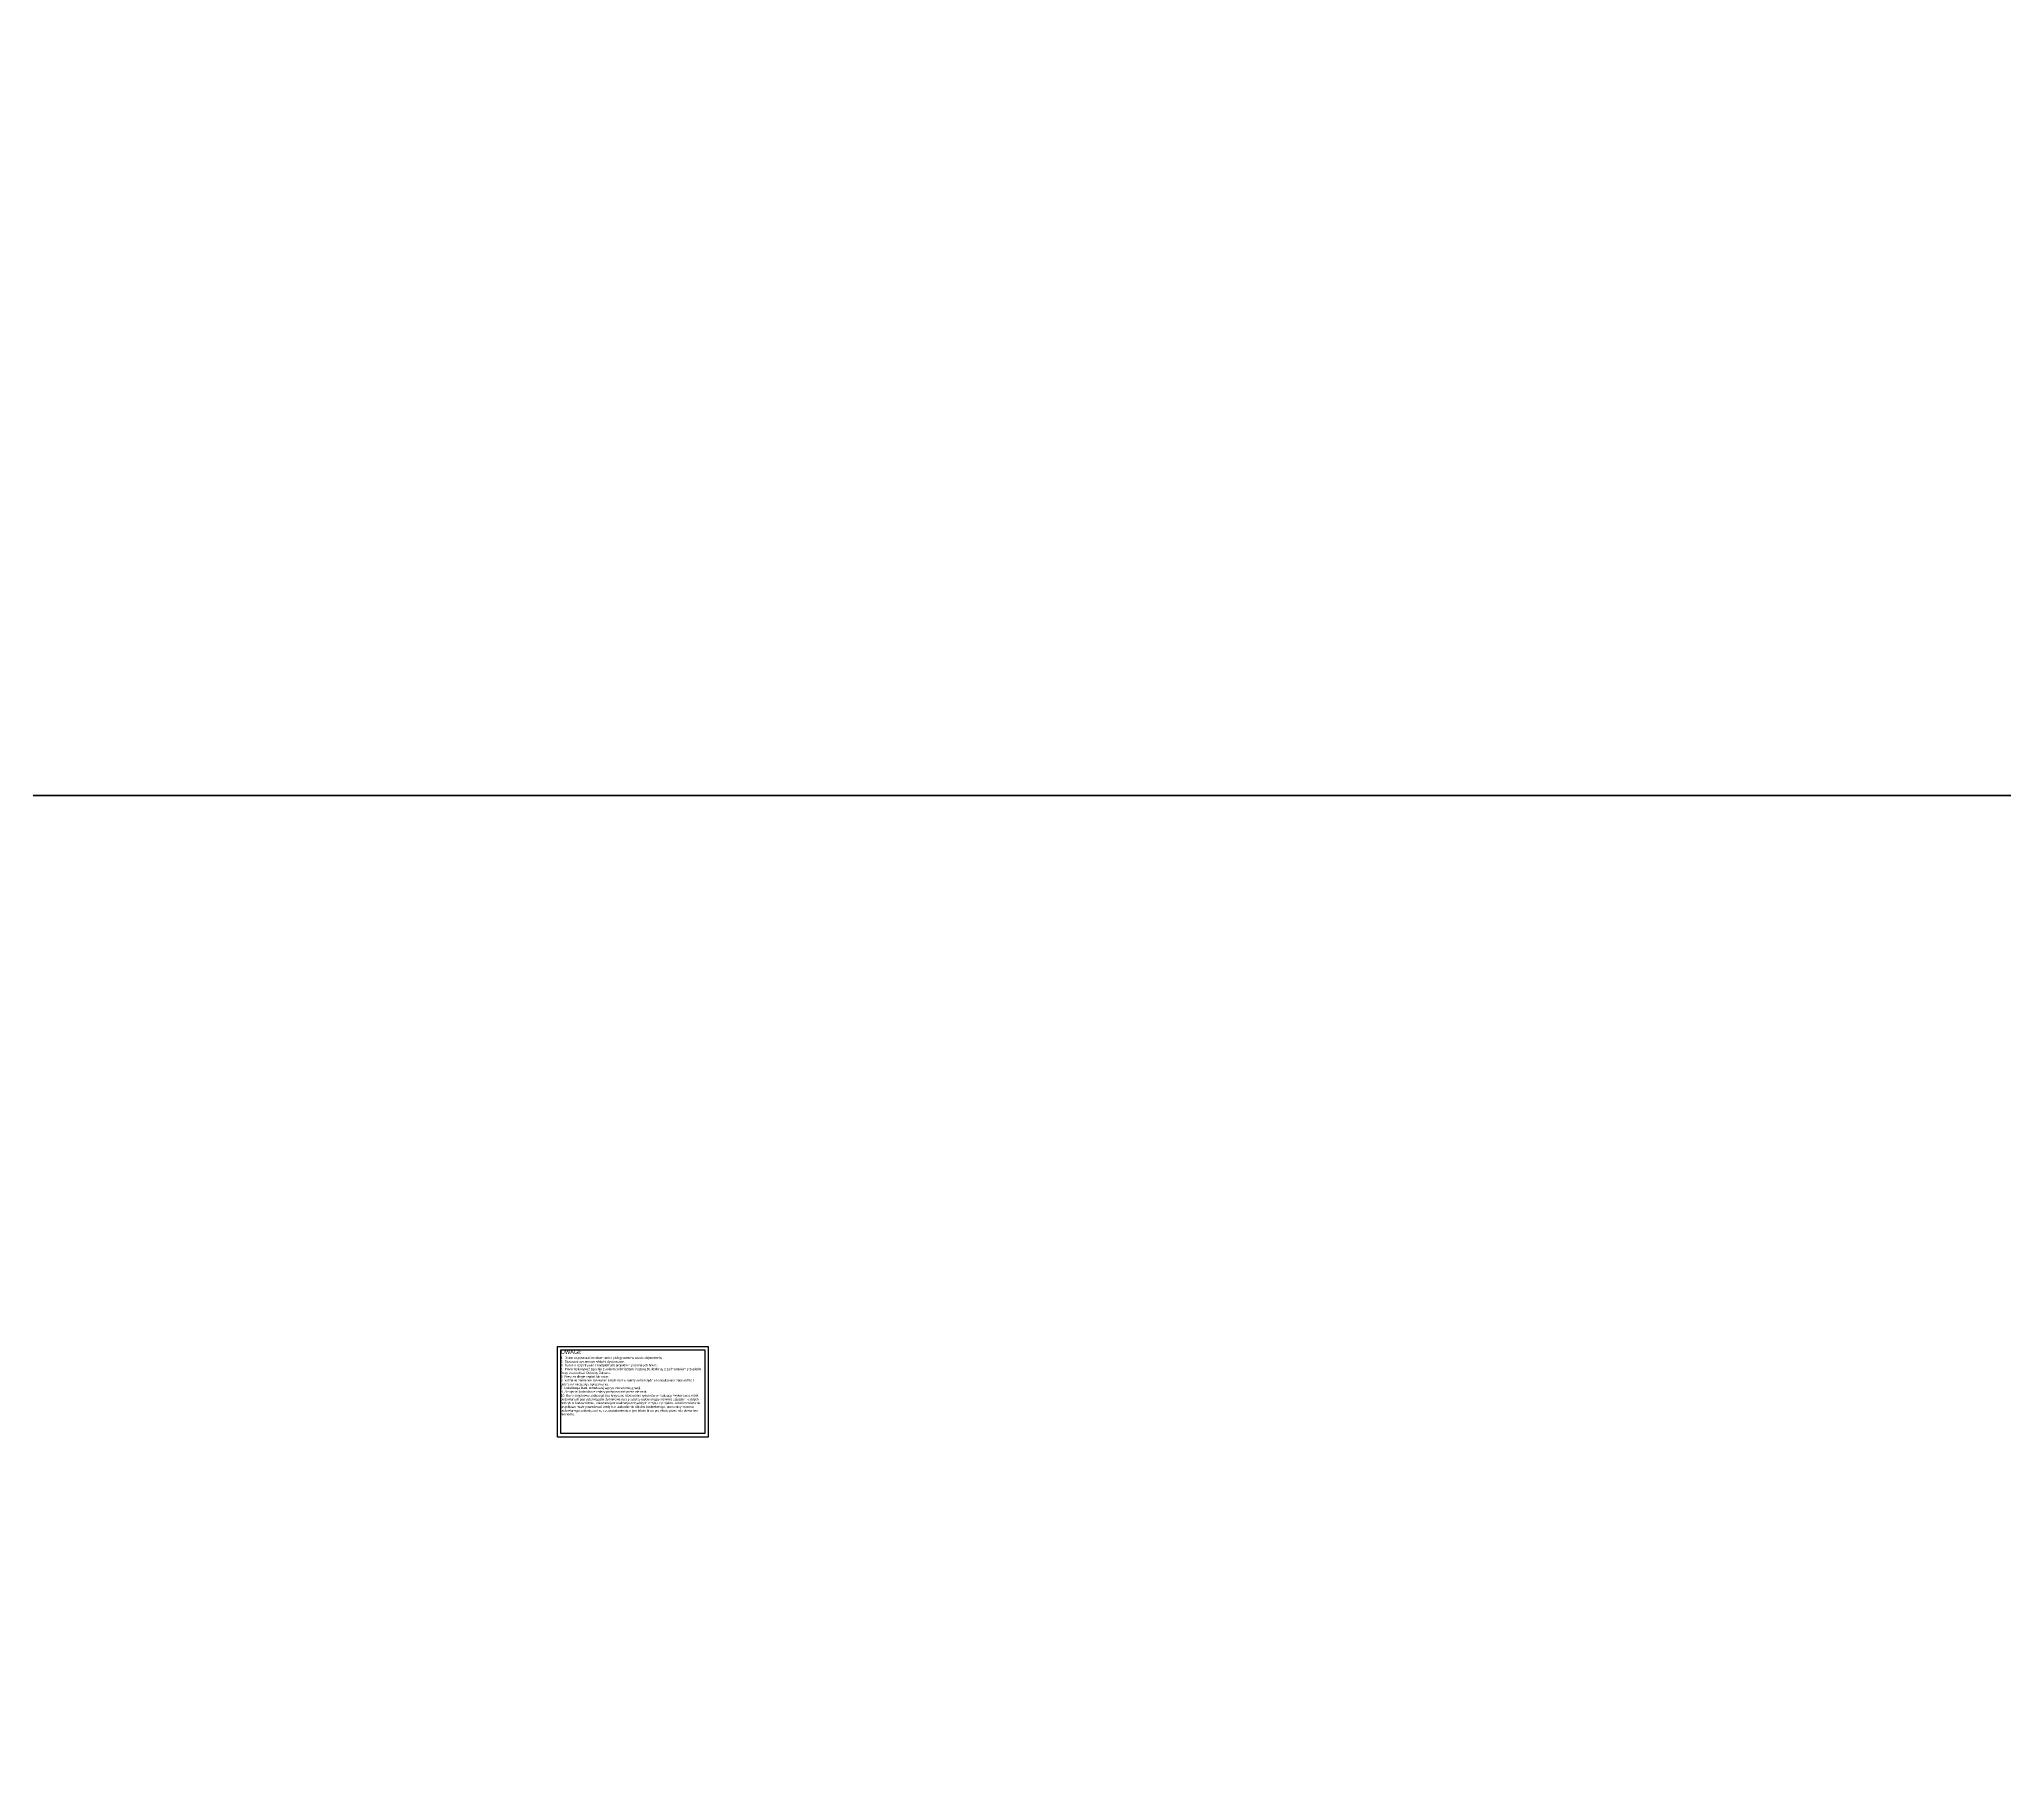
# Model space of a CAD drawing. Header units: millimetres. Extents: x -21220 to 1756793, y -806857 to 86733.
# Drawn here: x 238121 to 239294, y 78532 to 79571 of the extents above; entities that cross this region are included whole.
import ezdxf

# ---------------------------------------------------------------- set-up
doc = ezdxf.new("R2010")
doc.units = ezdxf.units.MM
doc.header["$LTSCALE"] = 10
doc.layers.add('G-Elementy konstrukcyjne', color=1, linetype='Continuous', lineweight=40)
doc.layers.add('G-Opisy', color=2, linetype='Continuous', lineweight=18)
doc.styles.add('Arial-GG', font='arial.ttf')

msp = doc.modelspace()

# ---------------------------------------------------------------- linework, layer by layer
at = {"ltscale": 0.8}
for points in [[(238430.12, 78790.85), (238520.12, 78790.85), (238520.12, 78736.85), (238430.12, 78736.85)], [(238432.12, 78788.85), (238518.12, 78788.85), (238518.12, 78738.85), (238432.12, 78738.85)]]:
    msp.add_lwpolyline(points, close=True, dxfattribs=at)
at = {"layer": 'G-Elementy konstrukcyjne', "ltscale": 200}
for points in [[(237568.05, 80760.36), (241020.22, 80760.36), (241020.22, 79119.95), (237568.05, 79119.95)], [(237568.05, 79119.95), (239629.48, 79119.95), (239629.48, 78306.48), (237568.05, 78306.48)]]:
    msp.add_lwpolyline(points, close=True, dxfattribs=at)

# ---------------------------------------------------------------- texts
at = {"layer": 'G-Opisy', "color": 2, "insert": (238432.12, 78788.85), "char_height": 3, "width": 86, "attachment_point": 1, "style": 'Arial-GG'}
msp.add_mtext('{\\H0.8x;UWAGI:\\P\\H0.5625x;1.\\W1.684; \\W1;Beton zagęszczać mechanicznie i pielęgnować w czasie dojrzewania,\\P2.\\W1.398; \\W1;Stosować systemowe wkładki dystansowe,\\P3.\\W1.443; \\W1;Rysunki rozpatrywać z kompletnymi projektami pozostałych branż,\\P4.\\W1.428; \\W1;Prace wykonywać zgodnie z opisem technicznym i Sztuką Budowlaną, z zachowaniem przepisów Bezpieczeństwa i Ochrony Zdrowia,\\P5. Pręty za długie zagiąć lub uciąć,\\P6.\\W1.438; \\W1;Wszelkie zamienne rozwiązania techniczne należy bezwzględnie konsultować i zatwierdzić z autorem niniejszego opracowania,\\fArial|b0|i0|c0|p34; \\P7. Lokalizacja klatki schodowej wg rys. rzutu kondygnacji,\\P9. Zbrojenie dochodzące należy przepuszczać przez element.\\P10. \\fArial|b0|i0|c0|p34;\\H1x;\\C256;Biuro projektowe zastrzega bez krytyczne stosowanie rysunków w realizacji. Wykonawca robót budowlanych jest zobowiązany do kierowania się sztuką budowlaną jak również zasadami dobrych praktyk w budownictwie. Zakazana jest realizacja oczywistych omyłek z projektu. Jeżeli rozwiązanie projektowe może powodować wadę lub uszkodzenie obiektu budowlanego, uczestnicy procesu budowlanego zobowiązani są do zawiadomienia o tym fakcie biuro projektów przed wbudowaniem elementu.}', dxfattribs=at)

doc.saveas('drawing.dxf')
